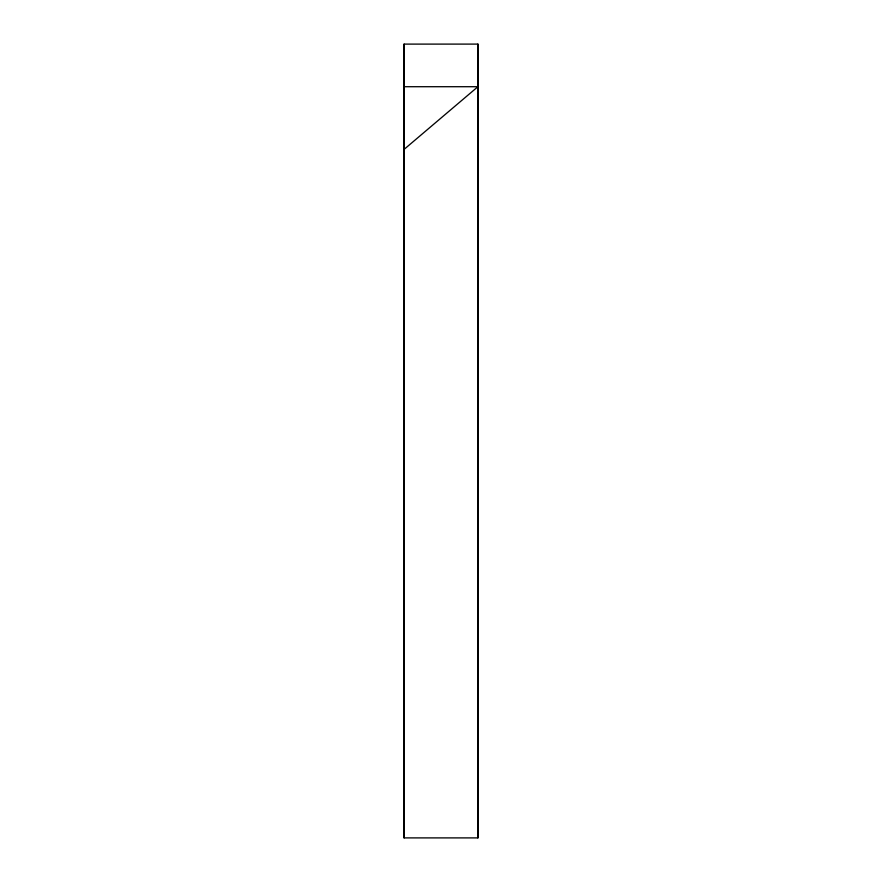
<?xml version="1.0" encoding="UTF-8"?>
<svg xmlns="http://www.w3.org/2000/svg" width="882" height="882" viewBox="0 0 882 882"><rect width="100%" height="100%" fill="white"/><g stroke="black" fill="none" stroke-linecap="round" stroke-linejoin="round"><path stroke-width="1.32" d="M404.088 837.9L404.088 44.111L477.912 44.1L477.912 837.9L404.088 837.9L404.088 44.111M404.088 149.378L477.912 86.712L404.088 86.712M477.912 44.1L477.912 837.9"/></g></svg>
